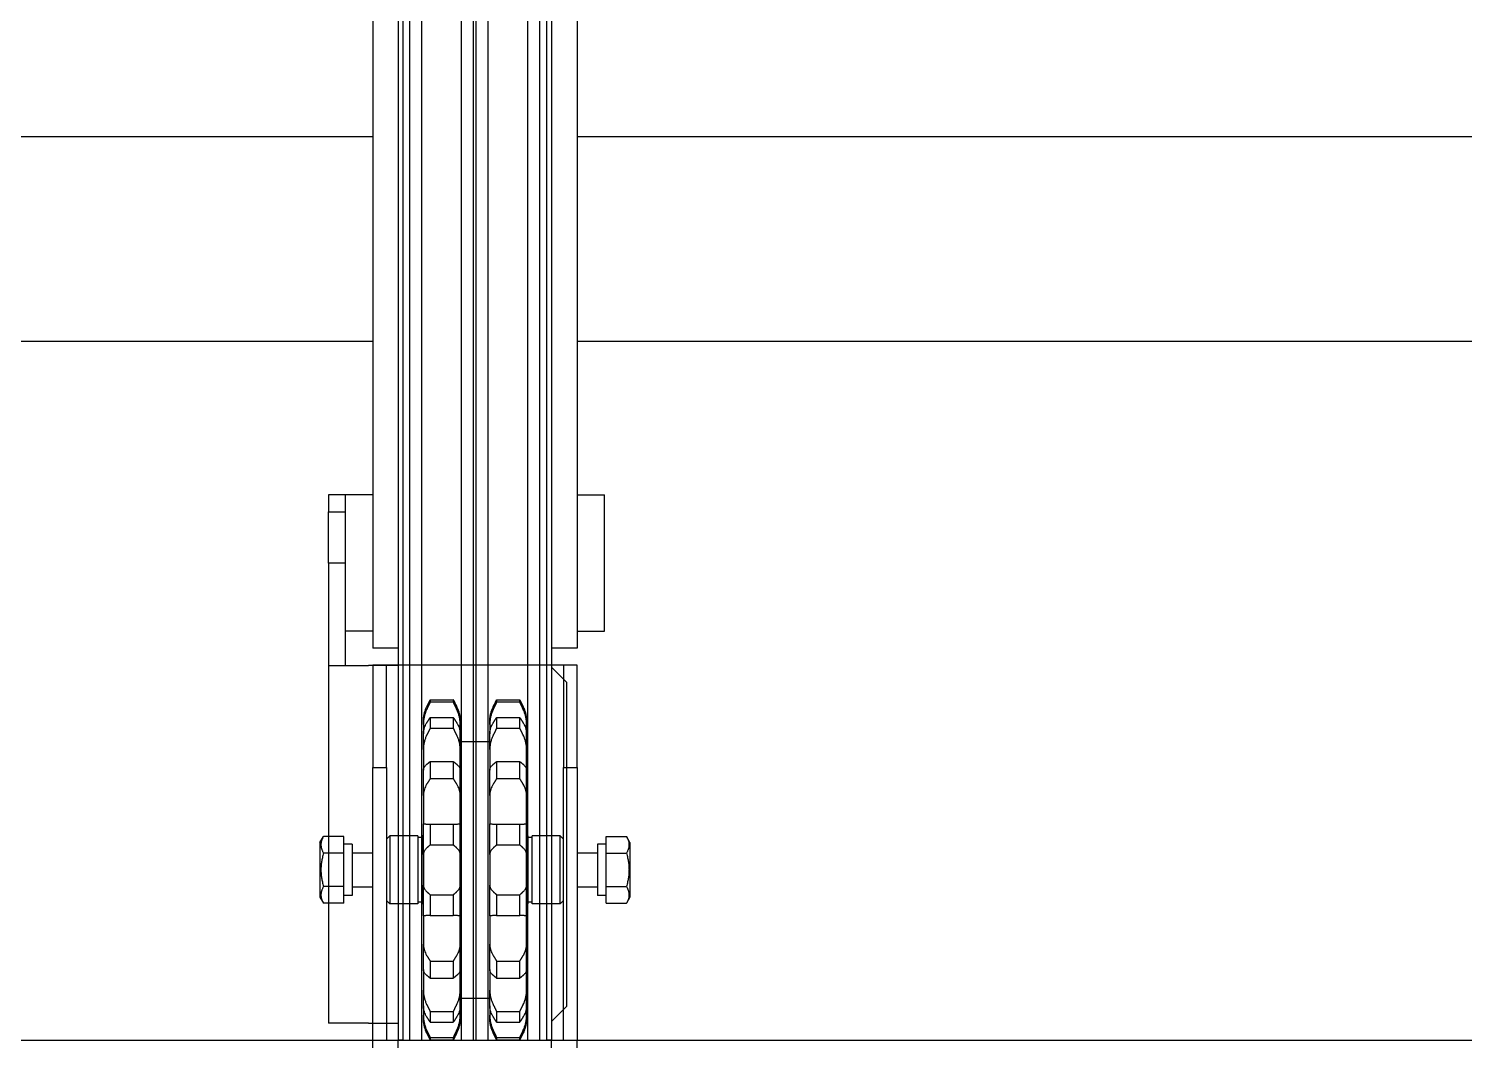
# Model space of a CAD drawing. Header units: millimetres. Extents: x -383313 to -161684, y -117025 to 99224.
# Drawn here: x -348220.1 to -347798.7, y -5928.5 to -5631.7 of the extents above; entities that cross this region are included whole.
import ezdxf

# ---------------------------------------------------------------- set-up
doc = ezdxf.new("R2010")
doc.units = ezdxf.units.MM
doc.header["$MEASUREMENT"] = 0
doc.layers.add('PV-3401', color=7, linetype='Continuous')
doc.layers.add('PV-F89', color=7, linetype='Continuous')

# ---------------------------------------------------------------- blocks, each defined once
blk = doc.blocks.new('*U149')
at = {"layer": 'PV-F89'}
for p, q in [((3037.85, 1938.87), (3037.85, 1473.87)), ((3079.85, 1489.37), (3078.03, 1488.32)), ((3078.03, 1482.37), (3078.03, 1488.32)), ((3095.85, 1489.37), (3079.85, 1489.37)), ((3082.94, 1482.37), (3082.94, 1488.32)), ((3092.76, 1482.37), (3092.76, 1488.32)), ((3095.85, 1489.37), (3097.66, 1488.32)), ((3097.66, 1482.37), (3097.66, 1488.32)), ((3078.03, 1482.37), (3082.94, 1482.37)), ((3080.35, 1479.87), (3080.35, 1482.37)), ((3095.35, 1479.87), (3080.35, 1479.87)), ((3082.85, 1479.87), (3082.85, 1473.87)), ((3082.94, 1482.37), (3092.76, 1482.37)), ((3092.76, 1482.37), (3097.66, 1482.37)), ((3092.85, 1479.87), (3092.85, 1473.87)), ((3095.35, 1479.87), (3095.35, 1482.37)), ((1757.85, 1473.87), (3037.85, 1473.87)), ((3037.85, 1473.87), (3037.85, 1466.37)), ((3037.85, 1473.87), (3117.85, 1473.87)), ((3117.85, 1473.87), (3117.85, 1469.87)), ((3147.85, 1473.87), (3117.85, 1473.87)), ((3147.85, 1469.87), (3147.85, 1473.87)), ((3117.85, 1469.87), (3037.85, 1469.87)), ((3078.85, 1469.87), (3077.85, 1468.87)), ((3097.85, 1468.87), (3077.85, 1468.87)), ((3077.85, 1460.67), (3077.85, 1468.87)), ((3096.85, 1469.87), (3097.85, 1468.87)), ((3097.85, 1460.67), (3097.85, 1468.87)), ((3117.85, 1469.87), (3147.85, 1469.87)), ((3147.85, 1465.87), (3147.85, 1469.87)), ((1757.85, 1466.37), (3037.85, 1466.37)), ((3037.85, 1464.92), (3037.85, 1466.37)), ((3147.85, 1421.87), (3147.85, 1465.87)), ((3044.23, 1459.02), (3045.2, 1459.02)), ((3047.12, 1459.02), (3045.2, 1459.02)), ((3047.99, 1459.02), (3047.12, 1459.02)), ((3047.99, 1459.02), (3052.59, 1459.02)), ((3054.44, 1459.02), (3052.59, 1459.02)), ((3058.64, 1459.02), (3054.44, 1459.02)), ((3058.64, 1459.02), (3066.07, 1459.02)), ((3067.54, 1459.02), (3066.07, 1459.02)), ((3074.3, 1459.02), (3067.54, 1459.02)), ((3074.34, 1459.02), (3074.3, 1459.02)), ((3074.34, 1459.02), (3083.33, 1459.02)), ((3097.85, 1460.67), (3077.85, 1460.67)), ((3077.85, 1459.37), (3097.85, 1459.37)), ((3077.85, 1459.02), (3077.85, 1459.37)), ((3078.35, 1459.37), (3078.35, 1460.67)), ((3084.15, 1459.02), (3083.33, 1459.02)), ((3091.55, 1459.02), (3084.15, 1459.02)), ((3092.37, 1459.02), (3091.55, 1459.02)), ((3092.37, 1459.02), (3101.36, 1459.02)), ((3097.35, 1459.37), (3097.35, 1460.67)), ((3097.85, 1459.02), (3097.85, 1459.37)), ((3101.4, 1459.02), (3101.36, 1459.02)), ((3108.16, 1459.02), (3101.4, 1459.02)), ((3109.62, 1459.02), (3108.16, 1459.02)), ((3109.62, 1459.02), (3117.06, 1459.02)), ((3121.26, 1459.02), (3117.06, 1459.02)), ((3123.11, 1459.02), (3121.26, 1459.02)), ((3123.11, 1459.02), (3127.71, 1459.02)), ((3128.58, 1459.02), (3127.71, 1459.02)), ((3130.5, 1459.02), (3128.58, 1459.02)), ((3130.5, 1459.02), (3131.46, 1459.02)), ((3037.99, 1457.02), (3037.99, 1450.22)), ((3038.64, 1457.02), (3038.64, 1450.22)), ((3043.16, 1457.02), (3043.16, 1450.22)), ((3046.27, 1457.02), (3046.27, 1450.22)), ((3056.06, 1457.02), (3056.06, 1450.22)), ((3061.09, 1457.02), (3061.09, 1450.22)), ((3074.45, 1457.02), (3074.45, 1450.22)), ((3080.54, 1457.02), (3080.54, 1450.22)), ((3095.16, 1457.02), (3095.16, 1450.22)), ((3101.25, 1457.02), (3101.25, 1450.22)), ((3114.61, 1457.02), (3114.61, 1450.22)), ((3119.64, 1457.02), (3119.64, 1450.22)), ((3129.42, 1457.02), (3129.42, 1450.22)), ((3132.54, 1457.02), (3132.54, 1450.22)), ((3137.05, 1450.22), (3137.05, 1457.02)), ((3137.7, 1457.02), (3137.7, 1450.22)), ((3044.23, 1448.22), (3045.2, 1448.22)), ((3045.2, 1448.22), (3047.12, 1448.22)), ((3047.12, 1448.22), (3047.99, 1448.22)), ((3047.99, 1448.22), (3052.59, 1448.22)), ((3050.2, 1448.22), (3050.2, 1439.52)), ((3052.59, 1448.22), (3054.44, 1448.22)), ((3054.44, 1448.22), (3058.64, 1448.22)), ((3058.64, 1448.22), (3066.07, 1448.22)), ((3066.07, 1448.22), (3067.54, 1448.22)), ((3067.54, 1448.22), (3074.3, 1448.22)), ((3074.3, 1448.22), (3074.34, 1448.22)), ((3074.34, 1448.22), (3083.33, 1448.22)), ((3083.33, 1448.22), (3084.15, 1448.22)), ((3084.15, 1448.22), (3091.55, 1448.22)), ((3091.55, 1448.22), (3092.37, 1448.22)), ((3092.37, 1448.22), (3101.36, 1448.22)), ((3101.36, 1448.22), (3101.4, 1448.22)), ((3101.4, 1448.22), (3108.16, 1448.22)), ((3108.16, 1448.22), (3109.62, 1448.22)), ((3109.62, 1448.22), (3117.06, 1448.22)), ((3117.06, 1448.22), (3121.26, 1448.22)), ((3121.26, 1448.22), (3123.11, 1448.22)), ((3123.11, 1448.22), (3127.71, 1448.22)), ((3125.49, 1448.22), (3125.49, 1439.52)), ((3127.71, 1448.22), (3128.58, 1448.22)), ((3128.58, 1448.22), (3130.5, 1448.22)), ((3130.5, 1448.22), (3131.46, 1448.22)), ((3037.99, 1437.52), (3037.99, 1430.72)), ((3038.64, 1437.52), (3038.64, 1430.72)), ((3043.16, 1437.52), (3043.16, 1430.72)), ((3044.23, 1439.52), (3045.2, 1439.52)), ((3047.12, 1439.52), (3045.2, 1439.52)), ((3046.27, 1437.52), (3046.27, 1430.72)), ((3047.99, 1439.52), (3047.12, 1439.52)), ((3047.99, 1439.52), (3052.59, 1439.52)), ((3054.44, 1439.52), (3052.59, 1439.52)), ((3058.64, 1439.52), (3054.44, 1439.52)), ((3056.06, 1437.52), (3056.06, 1430.72)), ((3058.64, 1439.52), (3066.07, 1439.52)), ((3061.09, 1437.52), (3061.09, 1430.72)), ((3067.54, 1439.52), (3066.07, 1439.52)), ((3074.3, 1439.52), (3067.54, 1439.52)), ((3074.34, 1439.52), (3074.3, 1439.52)), ((3074.34, 1439.52), (3083.33, 1439.52)), ((3074.45, 1437.52), (3074.45, 1430.72)), ((3080.54, 1437.52), (3080.54, 1430.72)), ((3084.15, 1439.52), (3083.33, 1439.52)), ((3091.55, 1439.52), (3084.15, 1439.52)), ((3092.37, 1439.52), (3091.55, 1439.52)), ((3092.37, 1439.52), (3101.36, 1439.52)), ((3095.16, 1437.52), (3095.16, 1430.72)), ((3101.25, 1437.52), (3101.25, 1430.72)), ((3101.4, 1439.52), (3101.36, 1439.52)), ((3108.16, 1439.52), (3101.4, 1439.52)), ((3109.62, 1439.52), (3108.16, 1439.52)), ((3109.62, 1439.52), (3117.06, 1439.52)), ((3114.61, 1437.52), (3114.61, 1430.72)), ((3121.26, 1439.52), (3117.06, 1439.52)), ((3119.64, 1437.52), (3119.64, 1430.72)), ((3123.11, 1439.52), (3121.26, 1439.52)), ((3123.11, 1439.52), (3127.71, 1439.52)), ((3128.58, 1439.52), (3127.71, 1439.52)), ((3130.5, 1439.52), (3128.58, 1439.52)), ((3129.42, 1437.52), (3129.42, 1430.72)), ((3130.5, 1439.52), (3131.46, 1439.52)), ((3132.54, 1437.52), (3132.54, 1430.72)), ((3137.05, 1430.72), (3137.05, 1437.52)), ((3137.7, 1437.52), (3137.7, 1430.72)), ((3044.23, 1428.72), (3045.2, 1428.72)), ((3045.2, 1428.72), (3047.12, 1428.72)), ((3047.12, 1428.72), (3047.99, 1428.72)), ((3047.99, 1428.72), (3052.59, 1428.72)), ((3052.59, 1428.72), (3054.44, 1428.72)), ((3054.44, 1428.72), (3058.64, 1428.72)), ((3058.64, 1428.72), (3066.07, 1428.72)), ((3066.07, 1428.72), (3067.54, 1428.72)), ((3067.54, 1428.72), (3074.3, 1428.72)), ((3074.3, 1428.72), (3074.34, 1428.72)), ((3074.34, 1428.72), (3083.33, 1428.72)), ((3077.85, 1428.37), (3077.85, 1428.72)), ((3083.33, 1428.72), (3084.15, 1428.72)), ((3084.15, 1428.72), (3091.55, 1428.72)), ((3091.55, 1428.72), (3092.37, 1428.72)), ((3092.37, 1428.72), (3101.36, 1428.72)), ((3097.85, 1428.37), (3097.85, 1428.72)), ((3101.36, 1428.72), (3101.4, 1428.72)), ((3101.4, 1428.72), (3108.16, 1428.72)), ((3108.16, 1428.72), (3109.62, 1428.72)), ((3109.62, 1428.72), (3117.06, 1428.72)), ((3117.06, 1428.72), (3121.26, 1428.72)), ((3121.26, 1428.72), (3123.11, 1428.72)), ((3123.11, 1428.72), (3127.71, 1428.72)), ((3127.71, 1428.72), (3128.58, 1428.72)), ((3128.58, 1428.72), (3130.5, 1428.72)), ((3130.5, 1428.72), (3131.46, 1428.72)), ((3097.85, 1428.37), (3077.85, 1428.37)), ((3077.85, 1427.07), (3097.85, 1427.07)), ((3077.85, 1418.87), (3077.85, 1427.07)), ((3078.35, 1427.07), (3078.35, 1428.37)), ((3097.35, 1427.07), (3097.35, 1428.37)), ((3097.85, 1418.87), (3097.85, 1427.07)), ((1757.85, 1421.37), (3037.85, 1421.37)), ((3037.85, 1421.37), (3037.85, 1422.76)), ((3037.85, 1421.37), (3037.85, 1413.87)), ((3147.85, 1417.87), (3147.85, 1421.87)), ((3037.85, 1417.87), (3117.85, 1417.87)), ((3077.85, 1418.87), (3097.85, 1418.87)), ((3078.85, 1417.87), (3077.85, 1418.87)), ((3096.85, 1417.87), (3097.85, 1418.87)), ((3117.85, 1417.87), (3117.85, 1413.87)), ((3147.85, 1417.87), (3117.85, 1417.87)), ((3147.85, 1413.87), (3147.85, 1417.87)), ((1757.85, 1413.87), (3037.85, 1413.87)), ((3117.85, 1413.87), (3037.85, 1413.87)), ((3037.85, 1413.87), (3037.85, 948.87)), ((3082.85, 1413.87), (3082.85, 1407.87)), ((3092.85, 1413.87), (3092.85, 1407.87)), ((3117.85, 1413.87), (3147.85, 1413.87)), ((3095.35, 1407.87), (3080.35, 1407.87)), ((3080.35, 1405.37), (3080.35, 1407.87)), ((3095.35, 1405.37), (3095.35, 1407.87)), ((3078.03, 1405.37), (3082.94, 1405.37)), ((3078.03, 1405.37), (3078.03, 1399.41)), ((3082.94, 1405.37), (3092.76, 1405.37)), ((3082.94, 1405.37), (3082.94, 1399.41)), ((3092.76, 1405.37), (3097.66, 1405.37)), ((3092.76, 1405.37), (3092.76, 1399.41)), ((3097.66, 1405.37), (3097.66, 1399.41)), ((3079.85, 1398.37), (3078.03, 1399.41)), ((3095.85, 1398.37), (3097.66, 1399.41)), ((3095.85, 1398.37), (3079.85, 1398.37))]:
    blk.add_line(p, q, dxfattribs=at)
for centre, start, end in [((3044.23, 1449.52), 90, 90.6401), ((3131.46, 1449.52), 89.3599, 90), ((3044.23, 1457.72), 269.3599, 270), ((3131.46, 1457.72), 270, 270.6401), ((3044.23, 1430.02), 90, 90.6401), ((3131.46, 1430.02), 89.3599, 90), ((3044.23, 1438.22), 269.3599, 270), ((3131.46, 1438.22), 270, 270.6401)]:
    blk.add_arc(centre, 9.5, start, end, dxfattribs=at)
for points, weights in [([(3082.94, 1488.32), (3080.49, 1489.74), (3078.03, 1488.32)], [1.22364575665, 1.41294441399, 1.22364575665]), ([(3092.76, 1488.32), (3087.85, 1489.74), (3082.94, 1488.32)], [1.22364575665, 1.41294441399, 1.22364575665]), ([(3097.66, 1488.32), (3095.21, 1489.74), (3092.76, 1488.32)], [1.22364575665, 1.41294441399, 1.22364575665]), ([(3037.99, 1457.02), (3039.06, 1457.55), (3040.08, 1458.05)], [1, 1.00025461957, 1]), ([(3040.83, 1458.05), (3039.76, 1457.55), (3038.64, 1457.02)], [1, 1.00025461958, 1]), ([(3043.16, 1457.02), (3043.99, 1457.55), (3044.78, 1458.05)], [1, 1.00025461955, 1]), ([(3048.38, 1458.05), (3047.35, 1457.55), (3046.27, 1457.02)], [1, 1.00025461956, 1]), ([(3056.06, 1457.02), (3056.5, 1457.55), (3056.92, 1458.05)], [1, 1.00025461955, 1]), ([(3062.76, 1458.05), (3061.94, 1457.55), (3061.09, 1457.02)], [1, 1.00025461956, 1]), ([(3074.45, 1457.02), (3074.43, 1457.55), (3074.41, 1458.05)], [1, 1.00025461957, 1]), ([(3081.47, 1458.05), (3081.01, 1457.55), (3080.54, 1457.02)], [1, 1.00025461957, 1]), ([(3095.16, 1457.02), (3094.69, 1457.55), (3094.23, 1458.05)], [1, 1.00025461955, 1]), ([(3101.28, 1458.05), (3101.27, 1457.55), (3101.25, 1457.02)], [1, 1.00025461956, 1]), ([(3114.61, 1457.02), (3113.76, 1457.55), (3112.94, 1458.05)], [1, 1.00025461956, 1]), ([(3118.78, 1458.05), (3119.2, 1457.55), (3119.64, 1457.02)], [1, 1.00025461955, 1]), ([(3129.42, 1457.02), (3128.35, 1457.55), (3127.32, 1458.05)], [1, 1.00025461954, 1]), ([(3130.92, 1458.05), (3131.71, 1457.55), (3132.54, 1457.02)], [1, 1.00025461956, 1]), ([(3137.05, 1457.02), (3135.94, 1457.55), (3134.87, 1458.05)], [1, 1.00025461956, 1]), ([(3135.62, 1458.05), (3136.64, 1457.55), (3137.7, 1457.02)], [1, 1.00025461954, 1]), ([(3038.64, 1457.02), (3038.32, 1457.11), (3037.99, 1457.02)], [1, 1.00194841845, 1]), ([(3046.27, 1457.02), (3044.72, 1457.11), (3043.16, 1457.02)], [1, 1.00194841845, 1]), ([(3061.09, 1457.02), (3058.58, 1457.11), (3056.06, 1457.02)], [1, 1.00194841845, 1]), ([(3080.54, 1457.02), (3077.49, 1457.11), (3074.45, 1457.02)], [1, 1.00194841845, 1]), ([(3101.25, 1457.02), (3098.2, 1457.11), (3095.16, 1457.02)], [1, 1.00194841845, 1]), ([(3119.64, 1457.02), (3117.12, 1457.11), (3114.61, 1457.02)], [1, 1.00194841845, 1]), ([(3132.54, 1457.02), (3130.98, 1457.11), (3129.42, 1457.02)], [1, 1.00194841845, 1]), ([(3137.7, 1457.02), (3137.38, 1457.11), (3137.05, 1457.02)], [1, 1.00194841845, 1]), ([(3037.99, 1450.22), (3038.32, 1450.12), (3038.64, 1450.22)], [1, 1.00194841845, 1]), ([(3040.08, 1449.18), (3039.06, 1449.69), (3037.99, 1450.22)], [1, 1.00025461955, 1]), ([(3038.64, 1450.22), (3039.76, 1449.69), (3040.83, 1449.18)], [1, 1.00025461953, 1]), ([(3044.78, 1449.18), (3043.99, 1449.69), (3043.16, 1450.22)], [1, 1.00025461957, 1]), ([(3043.16, 1450.22), (3044.72, 1450.12), (3046.27, 1450.22)], [1, 1.00194841845, 1]), ([(3046.27, 1450.22), (3047.35, 1449.69), (3048.38, 1449.18)], [1, 1.00025461954, 1]), ([(3056.92, 1449.18), (3056.5, 1449.69), (3056.06, 1450.22)], [1, 1.00025461956, 1]), ([(3056.06, 1450.22), (3058.58, 1450.12), (3061.09, 1450.22)], [1, 1.00194841845, 1]), ([(3061.09, 1450.22), (3061.94, 1449.69), (3062.76, 1449.18)], [1, 1.00025461956, 1]), ([(3074.41, 1449.18), (3074.43, 1449.69), (3074.45, 1450.22)], [1, 1.00025461956, 1]), ([(3074.45, 1450.22), (3077.49, 1450.12), (3080.54, 1450.22)], [1, 1.00194841845, 1]), ([(3080.54, 1450.22), (3081.01, 1449.69), (3081.47, 1449.18)], [1, 1.00025461958, 1]), ([(3094.23, 1449.18), (3094.69, 1449.69), (3095.16, 1450.22)], [1, 1.00025461956, 1]), ([(3095.16, 1450.22), (3098.2, 1450.12), (3101.25, 1450.22)], [1, 1.00194841845, 1]), ([(3101.25, 1450.22), (3101.27, 1449.69), (3101.28, 1449.18)], [1, 1.00025461955, 1]), ([(3112.94, 1449.18), (3113.76, 1449.69), (3114.61, 1450.22)], [1, 1.00025461957, 1]), ([(3114.61, 1450.22), (3117.12, 1450.12), (3119.64, 1450.22)], [1, 1.00194841845, 1]), ([(3119.64, 1450.22), (3119.2, 1449.69), (3118.78, 1449.18)], [1, 1.00025461956, 1]), ([(3127.32, 1449.18), (3128.35, 1449.69), (3129.42, 1450.22)], [1, 1.00025461956, 1]), ([(3129.42, 1450.22), (3130.98, 1450.12), (3132.54, 1450.22)], [1, 1.00194841845, 1]), ([(3132.54, 1450.22), (3131.71, 1449.69), (3130.92, 1449.18)], [1, 1.00025461955, 1]), ([(3134.87, 1449.18), (3135.94, 1449.69), (3137.05, 1450.22)], [1, 1.00025461957, 1]), ([(3137.7, 1450.22), (3136.64, 1449.69), (3135.62, 1449.18)], [1, 1.00025461957, 1]), ([(3137.05, 1450.22), (3137.38, 1450.12), (3137.7, 1450.22)], [1, 1.00194841845, 1]), ([(3037.99, 1437.52), (3039.06, 1438.05), (3040.08, 1438.55)], [1, 1.00025461957, 1]), ([(3038.64, 1437.52), (3038.32, 1437.61), (3037.99, 1437.52)], [1, 1.00194841845, 1]), ([(3040.83, 1438.55), (3039.76, 1438.05), (3038.64, 1437.52)], [1, 1.00025461957, 1]), ([(3043.16, 1437.52), (3043.99, 1438.05), (3044.78, 1438.55)], [1, 1.00025461956, 1]), ([(3046.27, 1437.52), (3044.72, 1437.61), (3043.16, 1437.52)], [1, 1.00194841845, 1]), ([(3048.38, 1438.55), (3047.35, 1438.05), (3046.27, 1437.52)], [1, 1.00025461957, 1]), ([(3056.06, 1437.52), (3056.5, 1438.05), (3056.92, 1438.55)], [1, 1.00025461955, 1]), ([(3061.09, 1437.52), (3058.58, 1437.61), (3056.06, 1437.52)], [1, 1.00194841845, 1]), ([(3062.76, 1438.55), (3061.94, 1438.05), (3061.09, 1437.52)], [1, 1.00025461957, 1]), ([(3074.45, 1437.52), (3074.43, 1438.05), (3074.41, 1438.55)], [1, 1.00025461957, 1]), ([(3080.54, 1437.52), (3077.49, 1437.61), (3074.45, 1437.52)], [1, 1.00194841845, 1]), ([(3081.47, 1438.55), (3081.01, 1438.05), (3080.54, 1437.52)], [1, 1.00025461957, 1]), ([(3095.16, 1437.52), (3094.69, 1438.05), (3094.23, 1438.55)], [1, 1.00025461958, 1]), ([(3101.25, 1437.52), (3098.2, 1437.61), (3095.16, 1437.52)], [1, 1.00194841845, 1]), ([(3101.28, 1438.55), (3101.27, 1438.05), (3101.25, 1437.52)], [1, 1.00025461954, 1]), ([(3114.61, 1437.52), (3113.76, 1438.05), (3112.94, 1438.55)], [1, 1.00025461956, 1]), ([(3119.64, 1437.52), (3117.12, 1437.61), (3114.61, 1437.52)], [1, 1.00194841845, 1]), ([(3118.78, 1438.55), (3119.2, 1438.05), (3119.64, 1437.52)], [1, 1.00025461956, 1]), ([(3129.42, 1437.52), (3128.35, 1438.05), (3127.32, 1438.55)], [1, 1.00025461954, 1]), ([(3132.54, 1437.52), (3130.98, 1437.61), (3129.42, 1437.52)], [1, 1.00194841845, 1]), ([(3130.92, 1438.55), (3131.71, 1438.05), (3132.54, 1437.52)], [1, 1.00025461957, 1]), ([(3137.05, 1437.52), (3135.94, 1438.05), (3134.87, 1438.55)], [1, 1.00025461955, 1]), ([(3135.62, 1438.55), (3136.64, 1438.05), (3137.7, 1437.52)], [1, 1.00025461956, 1]), ([(3137.7, 1437.52), (3137.38, 1437.61), (3137.05, 1437.52)], [1, 1.00194841845, 1]), ([(3037.99, 1430.72), (3038.32, 1430.62), (3038.64, 1430.72)], [1, 1.00194841845, 1]), ([(3040.08, 1429.68), (3039.06, 1430.19), (3037.99, 1430.72)], [1, 1.00025461957, 1]), ([(3038.64, 1430.72), (3039.76, 1430.19), (3040.83, 1429.68)], [1, 1.00025461957, 1]), ([(3043.16, 1430.72), (3044.72, 1430.62), (3046.27, 1430.72)], [1, 1.00194841845, 1]), ([(3044.78, 1429.68), (3043.99, 1430.19), (3043.16, 1430.72)], [1, 1.00025461954, 1]), ([(3046.27, 1430.72), (3047.35, 1430.19), (3048.38, 1429.68)], [1, 1.00025461957, 1]), ([(3056.06, 1430.72), (3058.58, 1430.62), (3061.09, 1430.72)], [1, 1.00194841845, 1]), ([(3056.92, 1429.68), (3056.5, 1430.19), (3056.06, 1430.72)], [1, 1.00025461956, 1]), ([(3061.09, 1430.72), (3061.94, 1430.19), (3062.76, 1429.68)], [1, 1.00025461958, 1]), ([(3074.41, 1429.68), (3074.43, 1430.19), (3074.45, 1430.72)], [1, 1.00025461956, 1]), ([(3074.45, 1430.72), (3077.49, 1430.62), (3080.54, 1430.72)], [1, 1.00194841845, 1]), ([(3080.54, 1430.72), (3081.01, 1430.19), (3081.47, 1429.68)], [1, 1.00025461956, 1]), ([(3094.23, 1429.68), (3094.69, 1430.19), (3095.16, 1430.72)], [1, 1.00025461957, 1]), ([(3095.16, 1430.72), (3098.2, 1430.62), (3101.25, 1430.72)], [1, 1.00194841845, 1]), ([(3101.25, 1430.72), (3101.27, 1430.19), (3101.28, 1429.68)], [1, 1.00025461953, 1]), ([(3112.94, 1429.68), (3113.76, 1430.19), (3114.61, 1430.72)], [1, 1.00025461956, 1]), ([(3114.61, 1430.72), (3117.12, 1430.62), (3119.64, 1430.72)], [1, 1.00194841845, 1]), ([(3119.64, 1430.72), (3119.2, 1430.19), (3118.78, 1429.68)], [1, 1.00025461955, 1]), ([(3127.32, 1429.68), (3128.35, 1430.19), (3129.42, 1430.72)], [1, 1.00025461957, 1]), ([(3129.42, 1430.72), (3130.98, 1430.62), (3132.54, 1430.72)], [1, 1.00194841845, 1]), ([(3132.54, 1430.72), (3131.71, 1430.19), (3130.92, 1429.68)], [1, 1.00025461955, 1]), ([(3134.87, 1429.68), (3135.94, 1430.19), (3137.05, 1430.72)], [1, 1.00025461956, 1]), ([(3137.7, 1430.72), (3136.64, 1430.19), (3135.62, 1429.68)], [1, 1.00025461955, 1]), ([(3137.05, 1430.72), (3137.38, 1430.62), (3137.7, 1430.72)], [1, 1.00194841845, 1]), ([(3082.94, 1399.41), (3080.49, 1398), (3078.03, 1399.41)], [1.22364575665, 1.41294441399, 1.22364575665]), ([(3092.76, 1399.41), (3087.85, 1398), (3082.94, 1399.41)], [1.22364575665, 1.41294441399, 1.22364575665]), ([(3097.66, 1399.41), (3095.21, 1398), (3092.76, 1399.41)], [1.22364575665, 1.41294441399, 1.22364575665])]:
    blk.add_rational_spline(points, weights, degree=2, dxfattribs=at)
for points, knots in [([(3040.08, 1458.05), (3040.24, 1458.13), (3040.39, 1458.2), (3040.82, 1458.38), (3041.12, 1458.49), (3041.72, 1458.68), (3042.04, 1458.76), (3042.68, 1458.89), (3043, 1458.94), (3043.59, 1459), (3043.86, 1459.01), (3044.13, 1459.02)], [10.115097, 10.115097, 10.115097, 10.115097, 10.644502, 10.644502, 11.586026, 11.586026, 12.527551, 12.527551, 13.469075, 13.469075, 14.298941, 14.298941, 14.298941, 14.298941]), ([(3045.2, 1459.02), (3044.88, 1459.02), (3044.56, 1459), (3043.9, 1458.94), (3043.56, 1458.89), (3042.89, 1458.76), (3042.56, 1458.68), (3041.92, 1458.49), (3041.61, 1458.38), (3041.16, 1458.2), (3041, 1458.13), (3040.83, 1458.05)], [43.585605, 43.585605, 43.585605, 43.585605, 44.52713, 44.52713, 45.468654, 45.468654, 46.410179, 46.410179, 47.351703, 47.351703, 47.881108, 47.881108, 47.881108, 47.881108]), ([(3044.78, 1458.05), (3044.9, 1458.13), (3045.02, 1458.2), (3045.35, 1458.38), (3045.58, 1458.49), (3046.05, 1458.68), (3046.29, 1458.76), (3046.78, 1458.89), (3047.03, 1458.94), (3047.52, 1459), (3047.76, 1459.02), (3047.99, 1459.02)], [10.115097, 10.115097, 10.115097, 10.115097, 10.644502, 10.644502, 11.586026, 11.586026, 12.527551, 12.527551, 13.469075, 13.469075, 14.4106, 14.4106, 14.4106, 14.4106]), ([(3052.59, 1459.02), (3052.29, 1459.02), (3051.97, 1459), (3051.33, 1458.94), (3051.01, 1458.89), (3050.37, 1458.76), (3050.05, 1458.68), (3049.43, 1458.49), (3049.14, 1458.38), (3048.7, 1458.2), (3048.54, 1458.13), (3048.38, 1458.05)], [43.585605, 43.585605, 43.585605, 43.585605, 44.52713, 44.52713, 45.468654, 45.468654, 46.410179, 46.410179, 47.351703, 47.351703, 47.881108, 47.881108, 47.881108, 47.881108]), ([(3056.92, 1458.05), (3056.99, 1458.13), (3057.05, 1458.2), (3057.23, 1458.38), (3057.35, 1458.49), (3057.6, 1458.68), (3057.73, 1458.76), (3057.99, 1458.89), (3058.13, 1458.94), (3058.39, 1459), (3058.52, 1459.02), (3058.64, 1459.02)], [10.115097, 10.115097, 10.115097, 10.115097, 10.644502, 10.644502, 11.586026, 11.586026, 12.527551, 12.527551, 13.469075, 13.469075, 14.4106, 14.4106, 14.4106, 14.4106]), ([(3066.07, 1459.02), (3065.84, 1459.02), (3065.59, 1459), (3065.08, 1458.94), (3064.83, 1458.89), (3064.32, 1458.76), (3064.07, 1458.68), (3063.58, 1458.49), (3063.35, 1458.38), (3063.01, 1458.2), (3062.88, 1458.13), (3062.76, 1458.05)], [43.585605, 43.585605, 43.585605, 43.585605, 44.52713, 44.52713, 45.468654, 45.468654, 46.410179, 46.410179, 47.351703, 47.351703, 47.881108, 47.881108, 47.881108, 47.881108]), ([(3074.41, 1458.05), (3074.41, 1458.13), (3074.41, 1458.2), (3074.4, 1458.38), (3074.39, 1458.49), (3074.38, 1458.68), (3074.38, 1458.76), (3074.37, 1458.89), (3074.36, 1458.94), (3074.35, 1459), (3074.34, 1459.02), (3074.34, 1459.02)], [10.115097, 10.115097, 10.115097, 10.115097, 10.644502, 10.644502, 11.586026, 11.586026, 12.527551, 12.527551, 13.469075, 13.469075, 14.4106, 14.4106, 14.4106, 14.4106]), ([(3083.33, 1459.02), (3083.19, 1459.02), (3083.06, 1459), (3082.77, 1458.94), (3082.63, 1458.89), (3082.35, 1458.76), (3082.2, 1458.68), (3081.93, 1458.49), (3081.8, 1458.38), (3081.61, 1458.2), (3081.54, 1458.13), (3081.47, 1458.05)], [43.585605, 43.585605, 43.585605, 43.585605, 44.52713, 44.52713, 45.468654, 45.468654, 46.410179, 46.410179, 47.351703, 47.351703, 47.881108, 47.881108, 47.881108, 47.881108]), ([(3094.23, 1458.05), (3094.16, 1458.13), (3094.09, 1458.2), (3093.9, 1458.38), (3093.77, 1458.49), (3093.49, 1458.68), (3093.35, 1458.76), (3093.07, 1458.89), (3092.93, 1458.94), (3092.64, 1459), (3092.5, 1459.02), (3092.37, 1459.02)], [10.115097, 10.115097, 10.115097, 10.115097, 10.644502, 10.644502, 11.586026, 11.586026, 12.527551, 12.527551, 13.469075, 13.469075, 14.4106, 14.4106, 14.4106, 14.4106]), ([(3101.36, 1459.02), (3101.36, 1459.02), (3101.35, 1459), (3101.34, 1458.94), (3101.33, 1458.89), (3101.32, 1458.76), (3101.32, 1458.68), (3101.3, 1458.49), (3101.3, 1458.38), (3101.29, 1458.2), (3101.29, 1458.13), (3101.28, 1458.05)], [43.585605, 43.585605, 43.585605, 43.585605, 44.52713, 44.52713, 45.468654, 45.468654, 46.410179, 46.410179, 47.351703, 47.351703, 47.881108, 47.881108, 47.881108, 47.881108]), ([(3112.94, 1458.05), (3112.82, 1458.13), (3112.69, 1458.2), (3112.35, 1458.38), (3112.11, 1458.49), (3111.63, 1458.68), (3111.38, 1458.76), (3110.87, 1458.89), (3110.61, 1458.94), (3110.11, 1459), (3109.86, 1459.02), (3109.62, 1459.02)], [10.115097, 10.115097, 10.115097, 10.115097, 10.644502, 10.644502, 11.586026, 11.586026, 12.527551, 12.527551, 13.469075, 13.469075, 14.4106, 14.4106, 14.4106, 14.4106]), ([(3117.06, 1459.02), (3117.18, 1459.02), (3117.31, 1459), (3117.57, 1458.94), (3117.7, 1458.89), (3117.97, 1458.76), (3118.1, 1458.68), (3118.35, 1458.49), (3118.47, 1458.38), (3118.65, 1458.2), (3118.71, 1458.13), (3118.78, 1458.05)], [43.585605, 43.585605, 43.585605, 43.585605, 44.52713, 44.52713, 45.468654, 45.468654, 46.410179, 46.410179, 47.351703, 47.351703, 47.881108, 47.881108, 47.881108, 47.881108]), ([(3127.32, 1458.05), (3127.16, 1458.13), (3127, 1458.2), (3126.56, 1458.38), (3126.27, 1458.49), (3125.65, 1458.68), (3125.33, 1458.76), (3124.69, 1458.89), (3124.37, 1458.94), (3123.73, 1459), (3123.41, 1459.02), (3123.11, 1459.02)], [10.115097, 10.115097, 10.115097, 10.115097, 10.644502, 10.644502, 11.586026, 11.586026, 12.527551, 12.527551, 13.469075, 13.469075, 14.4106, 14.4106, 14.4106, 14.4106]), ([(3127.71, 1459.02), (3127.94, 1459.02), (3128.18, 1459), (3128.67, 1458.94), (3128.91, 1458.89), (3129.41, 1458.76), (3129.65, 1458.68), (3130.12, 1458.49), (3130.35, 1458.38), (3130.68, 1458.2), (3130.8, 1458.13), (3130.92, 1458.05)], [43.585605, 43.585605, 43.585605, 43.585605, 44.52713, 44.52713, 45.468654, 45.468654, 46.410179, 46.410179, 47.351703, 47.351703, 47.881108, 47.881108, 47.881108, 47.881108]), ([(3134.87, 1458.05), (3134.7, 1458.13), (3134.54, 1458.2), (3134.08, 1458.38), (3133.78, 1458.49), (3133.14, 1458.68), (3132.81, 1458.76), (3132.14, 1458.89), (3131.8, 1458.94), (3131.14, 1459), (3130.81, 1459.02), (3130.5, 1459.02)], [10.115097, 10.115097, 10.115097, 10.115097, 10.644502, 10.644502, 11.586026, 11.586026, 12.527551, 12.527551, 13.469075, 13.469075, 14.4106, 14.4106, 14.4106, 14.4106]), ([(3131.57, 1459.02), (3131.83, 1459.01), (3132.11, 1459), (3132.7, 1458.94), (3133.02, 1458.89), (3133.66, 1458.76), (3133.97, 1458.68), (3134.58, 1458.49), (3134.88, 1458.38), (3135.31, 1458.2), (3135.46, 1458.13), (3135.62, 1458.05)], [43.697264, 43.697264, 43.697264, 43.697264, 44.52713, 44.52713, 45.468654, 45.468654, 46.410179, 46.410179, 47.351703, 47.351703, 47.881108, 47.881108, 47.881108, 47.881108]), ([(3044.13, 1448.22), (3043.86, 1448.22), (3043.59, 1448.23), (3043, 1448.29), (3042.68, 1448.34), (3042.04, 1448.47), (3041.72, 1448.55), (3041.12, 1448.74), (3040.82, 1448.85), (3040.39, 1449.03), (3040.24, 1449.11), (3040.08, 1449.18)], [43.697229, 43.697229, 43.697229, 43.697229, 44.527095, 44.527095, 45.468619, 45.468619, 46.410144, 46.410144, 47.351668, 47.351668, 47.881074, 47.881074, 47.881074, 47.881074]), ([(3040.83, 1449.18), (3041, 1449.11), (3041.16, 1449.03), (3041.61, 1448.85), (3041.92, 1448.74), (3042.56, 1448.55), (3042.89, 1448.47), (3043.56, 1448.34), (3043.9, 1448.29), (3044.56, 1448.23), (3044.88, 1448.22), (3045.2, 1448.22)], [10.115097, 10.115097, 10.115097, 10.115097, 10.644502, 10.644502, 11.586026, 11.586026, 12.527551, 12.527551, 13.469075, 13.469075, 14.4106, 14.4106, 14.4106, 14.4106]), ([(3047.99, 1448.22), (3047.76, 1448.22), (3047.52, 1448.23), (3047.03, 1448.29), (3046.78, 1448.34), (3046.29, 1448.47), (3046.05, 1448.55), (3045.58, 1448.74), (3045.35, 1448.85), (3045.02, 1449.03), (3044.9, 1449.11), (3044.78, 1449.18)], [43.585571, 43.585571, 43.585571, 43.585571, 44.527095, 44.527095, 45.468619, 45.468619, 46.410144, 46.410144, 47.351668, 47.351668, 47.881074, 47.881074, 47.881074, 47.881074]), ([(3048.38, 1449.18), (3048.54, 1449.11), (3048.7, 1449.03), (3049.14, 1448.85), (3049.43, 1448.74), (3050.05, 1448.55), (3050.37, 1448.47), (3051.01, 1448.34), (3051.33, 1448.29), (3051.97, 1448.23), (3052.29, 1448.22), (3052.59, 1448.22)], [10.115097, 10.115097, 10.115097, 10.115097, 10.644502, 10.644502, 11.586026, 11.586026, 12.527551, 12.527551, 13.469075, 13.469075, 14.4106, 14.4106, 14.4106, 14.4106]), ([(3058.64, 1448.22), (3058.52, 1448.22), (3058.39, 1448.23), (3058.13, 1448.29), (3057.99, 1448.34), (3057.73, 1448.47), (3057.6, 1448.55), (3057.35, 1448.74), (3057.23, 1448.85), (3057.05, 1449.03), (3056.99, 1449.11), (3056.92, 1449.18)], [43.585571, 43.585571, 43.585571, 43.585571, 44.527095, 44.527095, 45.468619, 45.468619, 46.410144, 46.410144, 47.351668, 47.351668, 47.881074, 47.881074, 47.881074, 47.881074]), ([(3062.76, 1449.18), (3062.88, 1449.11), (3063.01, 1449.03), (3063.35, 1448.85), (3063.58, 1448.74), (3064.07, 1448.55), (3064.32, 1448.47), (3064.83, 1448.34), (3065.08, 1448.29), (3065.59, 1448.23), (3065.84, 1448.22), (3066.07, 1448.22)], [10.115097, 10.115097, 10.115097, 10.115097, 10.644502, 10.644502, 11.586026, 11.586026, 12.527551, 12.527551, 13.469075, 13.469075, 14.4106, 14.4106, 14.4106, 14.4106]), ([(3074.34, 1448.22), (3074.34, 1448.22), (3074.35, 1448.23), (3074.36, 1448.29), (3074.37, 1448.34), (3074.38, 1448.47), (3074.38, 1448.55), (3074.39, 1448.74), (3074.4, 1448.85), (3074.41, 1449.03), (3074.41, 1449.11), (3074.41, 1449.18)], [43.585571, 43.585571, 43.585571, 43.585571, 44.527095, 44.527095, 45.468619, 45.468619, 46.410144, 46.410144, 47.351668, 47.351668, 47.881074, 47.881074, 47.881074, 47.881074]), ([(3081.47, 1449.18), (3081.54, 1449.11), (3081.61, 1449.03), (3081.8, 1448.85), (3081.93, 1448.74), (3082.2, 1448.55), (3082.35, 1448.47), (3082.63, 1448.34), (3082.77, 1448.29), (3083.06, 1448.23), (3083.19, 1448.22), (3083.33, 1448.22)], [10.115097, 10.115097, 10.115097, 10.115097, 10.644502, 10.644502, 11.586026, 11.586026, 12.527551, 12.527551, 13.469075, 13.469075, 14.4106, 14.4106, 14.4106, 14.4106]), ([(3092.37, 1448.22), (3092.5, 1448.22), (3092.64, 1448.23), (3092.93, 1448.29), (3093.07, 1448.34), (3093.35, 1448.47), (3093.49, 1448.55), (3093.77, 1448.74), (3093.9, 1448.85), (3094.09, 1449.03), (3094.16, 1449.11), (3094.23, 1449.18)], [43.585571, 43.585571, 43.585571, 43.585571, 44.527095, 44.527095, 45.468619, 45.468619, 46.410144, 46.410144, 47.351668, 47.351668, 47.881074, 47.881074, 47.881074, 47.881074]), ([(3101.28, 1449.18), (3101.29, 1449.11), (3101.29, 1449.03), (3101.3, 1448.85), (3101.3, 1448.74), (3101.32, 1448.55), (3101.32, 1448.47), (3101.33, 1448.34), (3101.34, 1448.29), (3101.35, 1448.23), (3101.36, 1448.22), (3101.36, 1448.22)], [10.115097, 10.115097, 10.115097, 10.115097, 10.644502, 10.644502, 11.586026, 11.586026, 12.527551, 12.527551, 13.469075, 13.469075, 14.4106, 14.4106, 14.4106, 14.4106]), ([(3109.62, 1448.22), (3109.86, 1448.22), (3110.11, 1448.23), (3110.61, 1448.29), (3110.87, 1448.34), (3111.38, 1448.47), (3111.63, 1448.55), (3112.11, 1448.74), (3112.35, 1448.85), (3112.69, 1449.03), (3112.82, 1449.11), (3112.94, 1449.18)], [43.585571, 43.585571, 43.585571, 43.585571, 44.527095, 44.527095, 45.468619, 45.468619, 46.410144, 46.410144, 47.351668, 47.351668, 47.881074, 47.881074, 47.881074, 47.881074]), ([(3118.78, 1449.18), (3118.71, 1449.11), (3118.65, 1449.03), (3118.47, 1448.85), (3118.35, 1448.74), (3118.1, 1448.55), (3117.97, 1448.47), (3117.7, 1448.34), (3117.57, 1448.29), (3117.31, 1448.23), (3117.18, 1448.22), (3117.06, 1448.22)], [10.115097, 10.115097, 10.115097, 10.115097, 10.644502, 10.644502, 11.586026, 11.586026, 12.527551, 12.527551, 13.469075, 13.469075, 14.4106, 14.4106, 14.4106, 14.4106]), ([(3123.11, 1448.22), (3123.41, 1448.22), (3123.73, 1448.23), (3124.37, 1448.29), (3124.69, 1448.34), (3125.33, 1448.47), (3125.65, 1448.55), (3126.27, 1448.74), (3126.56, 1448.85), (3127, 1449.03), (3127.16, 1449.11), (3127.32, 1449.18)], [43.585571, 43.585571, 43.585571, 43.585571, 44.527095, 44.527095, 45.468619, 45.468619, 46.410144, 46.410144, 47.351668, 47.351668, 47.881074, 47.881074, 47.881074, 47.881074]), ([(3130.92, 1449.18), (3130.8, 1449.11), (3130.68, 1449.03), (3130.35, 1448.85), (3130.12, 1448.74), (3129.65, 1448.55), (3129.41, 1448.47), (3128.91, 1448.34), (3128.67, 1448.29), (3128.18, 1448.23), (3127.94, 1448.22), (3127.71, 1448.22)], [10.115097, 10.115097, 10.115097, 10.115097, 10.644502, 10.644502, 11.586026, 11.586026, 12.527551, 12.527551, 13.469075, 13.469075, 14.4106, 14.4106, 14.4106, 14.4106]), ([(3130.5, 1448.22), (3130.81, 1448.22), (3131.14, 1448.23), (3131.8, 1448.29), (3132.14, 1448.34), (3132.81, 1448.47), (3133.14, 1448.55), (3133.78, 1448.74), (3134.08, 1448.85), (3134.54, 1449.03), (3134.7, 1449.11), (3134.87, 1449.18)], [43.585571, 43.585571, 43.585571, 43.585571, 44.527095, 44.527095, 45.468619, 45.468619, 46.410144, 46.410144, 47.351668, 47.351668, 47.881074, 47.881074, 47.881074, 47.881074]), ([(3135.62, 1449.18), (3135.46, 1449.11), (3135.31, 1449.03), (3134.88, 1448.85), (3134.58, 1448.74), (3133.97, 1448.55), (3133.66, 1448.47), (3133.02, 1448.34), (3132.7, 1448.29), (3132.11, 1448.23), (3131.83, 1448.22), (3131.57, 1448.22)], [10.115097, 10.115097, 10.115097, 10.115097, 10.644502, 10.644502, 11.586026, 11.586026, 12.527551, 12.527551, 13.469075, 13.469075, 14.298941, 14.298941, 14.298941, 14.298941]), ([(3040.08, 1438.55), (3040.24, 1438.63), (3040.39, 1438.7), (3040.82, 1438.88), (3041.12, 1438.99), (3041.72, 1439.18), (3042.04, 1439.26), (3042.68, 1439.39), (3043, 1439.44), (3043.59, 1439.5), (3043.86, 1439.51), (3044.13, 1439.52)], [10.115097, 10.115097, 10.115097, 10.115097, 10.644502, 10.644502, 11.586026, 11.586026, 12.527551, 12.527551, 13.469075, 13.469075, 14.298941, 14.298941, 14.298941, 14.298941]), ([(3045.2, 1439.52), (3044.88, 1439.52), (3044.56, 1439.5), (3043.9, 1439.44), (3043.56, 1439.39), (3042.89, 1439.26), (3042.56, 1439.18), (3041.92, 1438.99), (3041.61, 1438.88), (3041.16, 1438.7), (3041, 1438.63), (3040.83, 1438.55)], [43.585571, 43.585571, 43.585571, 43.585571, 44.527095, 44.527095, 45.468619, 45.468619, 46.410144, 46.410144, 47.351668, 47.351668, 47.881074, 47.881074, 47.881074, 47.881074]), ([(3044.78, 1438.55), (3044.9, 1438.63), (3045.02, 1438.7), (3045.35, 1438.88), (3045.58, 1438.99), (3046.05, 1439.18), (3046.29, 1439.26), (3046.78, 1439.39), (3047.03, 1439.44), (3047.52, 1439.5), (3047.76, 1439.52), (3047.99, 1439.52)], [10.115097, 10.115097, 10.115097, 10.115097, 10.644502, 10.644502, 11.586026, 11.586026, 12.527551, 12.527551, 13.469075, 13.469075, 14.4106, 14.4106, 14.4106, 14.4106]), ([(3052.59, 1439.52), (3052.29, 1439.52), (3051.97, 1439.5), (3051.33, 1439.44), (3051.01, 1439.39), (3050.37, 1439.26), (3050.05, 1439.18), (3049.43, 1438.99), (3049.14, 1438.88), (3048.7, 1438.7), (3048.54, 1438.63), (3048.38, 1438.55)], [43.585571, 43.585571, 43.585571, 43.585571, 44.527095, 44.527095, 45.468619, 45.468619, 46.410144, 46.410144, 47.351668, 47.351668, 47.881074, 47.881074, 47.881074, 47.881074]), ([(3056.92, 1438.55), (3056.99, 1438.63), (3057.05, 1438.7), (3057.23, 1438.88), (3057.35, 1438.99), (3057.6, 1439.18), (3057.73, 1439.26), (3057.99, 1439.39), (3058.13, 1439.44), (3058.39, 1439.5), (3058.52, 1439.52), (3058.64, 1439.52)], [10.115097, 10.115097, 10.115097, 10.115097, 10.644502, 10.644502, 11.586026, 11.586026, 12.527551, 12.527551, 13.469075, 13.469075, 14.4106, 14.4106, 14.4106, 14.4106]), ([(3066.07, 1439.52), (3065.84, 1439.52), (3065.59, 1439.5), (3065.08, 1439.44), (3064.83, 1439.39), (3064.32, 1439.26), (3064.07, 1439.18), (3063.58, 1438.99), (3063.35, 1438.88), (3063.01, 1438.7), (3062.88, 1438.63), (3062.76, 1438.55)], [43.585571, 43.585571, 43.585571, 43.585571, 44.527095, 44.527095, 45.468619, 45.468619, 46.410144, 46.410144, 47.351668, 47.351668, 47.881074, 47.881074, 47.881074, 47.881074]), ([(3074.41, 1438.55), (3074.41, 1438.63), (3074.41, 1438.7), (3074.4, 1438.88), (3074.39, 1438.99), (3074.38, 1439.18), (3074.38, 1439.26), (3074.37, 1439.39), (3074.36, 1439.44), (3074.35, 1439.5), (3074.34, 1439.52), (3074.34, 1439.52)], [10.115097, 10.115097, 10.115097, 10.115097, 10.644502, 10.644502, 11.586026, 11.586026, 12.527551, 12.527551, 13.469075, 13.469075, 14.4106, 14.4106, 14.4106, 14.4106]), ([(3083.33, 1439.52), (3083.19, 1439.52), (3083.06, 1439.5), (3082.77, 1439.44), (3082.63, 1439.39), (3082.35, 1439.26), (3082.2, 1439.18), (3081.93, 1438.99), (3081.8, 1438.88), (3081.61, 1438.7), (3081.54, 1438.63), (3081.47, 1438.55)], [43.585571, 43.585571, 43.585571, 43.585571, 44.527095, 44.527095, 45.468619, 45.468619, 46.410144, 46.410144, 47.351668, 47.351668, 47.881074, 47.881074, 47.881074, 47.881074]), ([(3094.23, 1438.55), (3094.16, 1438.63), (3094.09, 1438.7), (3093.9, 1438.88), (3093.77, 1438.99), (3093.49, 1439.18), (3093.35, 1439.26), (3093.07, 1439.39), (3092.93, 1439.44), (3092.64, 1439.5), (3092.5, 1439.52), (3092.37, 1439.52)], [10.115097, 10.115097, 10.115097, 10.115097, 10.644502, 10.644502, 11.586026, 11.586026, 12.527551, 12.527551, 13.469075, 13.469075, 14.4106, 14.4106, 14.4106, 14.4106]), ([(3101.36, 1439.52), (3101.36, 1439.52), (3101.35, 1439.5), (3101.34, 1439.44), (3101.33, 1439.39), (3101.32, 1439.26), (3101.32, 1439.18), (3101.3, 1438.99), (3101.3, 1438.88), (3101.29, 1438.7), (3101.29, 1438.63), (3101.28, 1438.55)], [43.585571, 43.585571, 43.585571, 43.585571, 44.527095, 44.527095, 45.468619, 45.468619, 46.410144, 46.410144, 47.351668, 47.351668, 47.881074, 47.881074, 47.881074, 47.881074]), ([(3112.94, 1438.55), (3112.82, 1438.63), (3112.69, 1438.7), (3112.35, 1438.88), (3112.11, 1438.99), (3111.63, 1439.18), (3111.38, 1439.26), (3110.87, 1439.39), (3110.61, 1439.44), (3110.11, 1439.5), (3109.86, 1439.52), (3109.62, 1439.52)], [10.115097, 10.115097, 10.115097, 10.115097, 10.644502, 10.644502, 11.586026, 11.586026, 12.527551, 12.527551, 13.469075, 13.469075, 14.4106, 14.4106, 14.4106, 14.4106]), ([(3117.06, 1439.52), (3117.18, 1439.52), (3117.31, 1439.5), (3117.57, 1439.44), (3117.7, 1439.39), (3117.97, 1439.26), (3118.1, 1439.18), (3118.35, 1438.99), (3118.47, 1438.88), (3118.65, 1438.7), (3118.71, 1438.63), (3118.78, 1438.55)], [43.585571, 43.585571, 43.585571, 43.585571, 44.527095, 44.527095, 45.468619, 45.468619, 46.410144, 46.410144, 47.351668, 47.351668, 47.881074, 47.881074, 47.881074, 47.881074]), ([(3127.32, 1438.55), (3127.16, 1438.63), (3127, 1438.7), (3126.56, 1438.88), (3126.27, 1438.99), (3125.65, 1439.18), (3125.33, 1439.26), (3124.69, 1439.39), (3124.37, 1439.44), (3123.73, 1439.5), (3123.41, 1439.52), (3123.11, 1439.52)], [10.115097, 10.115097, 10.115097, 10.115097, 10.644502, 10.644502, 11.586026, 11.586026, 12.527551, 12.527551, 13.469075, 13.469075, 14.4106, 14.4106, 14.4106, 14.4106]), ([(3127.71, 1439.52), (3127.94, 1439.52), (3128.18, 1439.5), (3128.67, 1439.44), (3128.91, 1439.39), (3129.41, 1439.26), (3129.65, 1439.18), (3130.12, 1438.99), (3130.35, 1438.88), (3130.68, 1438.7), (3130.8, 1438.63), (3130.92, 1438.55)], [43.585571, 43.585571, 43.585571, 43.585571, 44.527095, 44.527095, 45.468619, 45.468619, 46.410144, 46.410144, 47.351668, 47.351668, 47.881074, 47.881074, 47.881074, 47.881074]), ([(3134.87, 1438.55), (3134.7, 1438.63), (3134.54, 1438.7), (3134.08, 1438.88), (3133.78, 1438.99), (3133.14, 1439.18), (3132.81, 1439.26), (3132.14, 1439.39), (3131.8, 1439.44), (3131.14, 1439.5), (3130.81, 1439.52), (3130.5, 1439.52)], [10.115097, 10.115097, 10.115097, 10.115097, 10.644502, 10.644502, 11.586026, 11.586026, 12.527551, 12.527551, 13.469075, 13.469075, 14.4106, 14.4106, 14.4106, 14.4106]), ([(3131.57, 1439.52), (3131.83, 1439.51), (3132.11, 1439.5), (3132.7, 1439.44), (3133.02, 1439.39), (3133.66, 1439.26), (3133.97, 1439.18), (3134.58, 1438.99), (3134.88, 1438.88), (3135.31, 1438.7), (3135.46, 1438.63), (3135.62, 1438.55)], [43.697229, 43.697229, 43.697229, 43.697229, 44.527095, 44.527095, 45.468619, 45.468619, 46.410144, 46.410144, 47.351668, 47.351668, 47.881074, 47.881074, 47.881074, 47.881074]), ([(3044.13, 1428.72), (3043.87, 1428.72), (3043.6, 1428.73), (3043.01, 1428.79), (3042.69, 1428.84), (3042.06, 1428.96), (3041.75, 1429.04), (3041.15, 1429.23), (3040.86, 1429.34), (3040.42, 1429.52), (3040.25, 1429.6), (3040.08, 1429.68)], [43.697221, 43.697221, 43.697221, 43.697221, 44.51633, 44.51633, 45.44709, 45.44709, 46.37785, 46.37785, 47.308609, 47.308609, 47.880995, 47.880995, 47.880995, 47.880995]), ([(3040.83, 1429.68), (3041.01, 1429.6), (3041.19, 1429.52), (3041.65, 1429.34), (3041.96, 1429.23), (3042.59, 1429.04), (3042.92, 1428.96), (3043.58, 1428.84), (3043.91, 1428.79), (3044.57, 1428.73), (3044.89, 1428.72), (3045.2, 1428.72)], [10.11521, 10.11521, 10.11521, 10.11521, 10.687596, 10.687596, 11.618355, 11.618355, 12.549115, 12.549115, 13.479875, 13.479875, 14.410634, 14.410634, 14.410634, 14.410634]), ([(3047.99, 1428.72), (3047.76, 1428.72), (3047.53, 1428.73), (3047.04, 1428.79), (3046.8, 1428.84), (3046.31, 1428.96), (3046.07, 1429.04), (3045.6, 1429.23), (3045.38, 1429.34), (3045.04, 1429.52), (3044.91, 1429.6), (3044.78, 1429.68)], [43.585571, 43.585571, 43.585571, 43.585571, 44.51633, 44.51633, 45.44709, 45.44709, 46.37785, 46.37785, 47.308609, 47.308609, 47.880995, 47.880995, 47.880995, 47.880995]), ([(3048.38, 1429.68), (3048.56, 1429.6), (3048.73, 1429.52), (3049.17, 1429.34), (3049.47, 1429.23), (3050.07, 1429.04), (3050.39, 1428.96), (3051.03, 1428.84), (3051.35, 1428.79), (3051.98, 1428.73), (3052.29, 1428.72), (3052.59, 1428.72)], [10.11521, 10.11521, 10.11521, 10.11521, 10.687596, 10.687596, 11.618355, 11.618355, 12.549115, 12.549115, 13.479875, 13.479875, 14.410634, 14.410634, 14.410634, 14.410634]), ([(3058.64, 1428.72), (3058.52, 1428.72), (3058.39, 1428.73), (3058.13, 1428.79), (3058, 1428.84), (3057.74, 1428.96), (3057.61, 1429.04), (3057.36, 1429.23), (3057.24, 1429.34), (3057.06, 1429.52), (3056.99, 1429.6), (3056.92, 1429.68)], [43.585571, 43.585571, 43.585571, 43.585571, 44.51633, 44.51633, 45.44709, 45.44709, 46.37785, 46.37785, 47.308609, 47.308609, 47.880995, 47.880995, 47.880995, 47.880995]), ([(3062.76, 1429.68), (3062.89, 1429.6), (3063.03, 1429.52), (3063.38, 1429.34), (3063.61, 1429.23), (3064.09, 1429.04), (3064.34, 1428.96), (3064.84, 1428.84), (3065.1, 1428.79), (3065.59, 1428.73), (3065.84, 1428.72), (3066.07, 1428.72)], [10.11521, 10.11521, 10.11521, 10.11521, 10.687596, 10.687596, 11.618355, 11.618355, 12.549115, 12.549115, 13.479875, 13.479875, 14.410634, 14.410634, 14.410634, 14.410634]), ([(3074.34, 1428.72), (3074.34, 1428.72), (3074.35, 1428.73), (3074.36, 1428.79), (3074.37, 1428.84), (3074.38, 1428.96), (3074.38, 1429.04), (3074.39, 1429.23), (3074.4, 1429.34), (3074.41, 1429.52), (3074.41, 1429.6), (3074.41, 1429.68)], [43.585571, 43.585571, 43.585571, 43.585571, 44.51633, 44.51633, 45.44709, 45.44709, 46.37785, 46.37785, 47.308609, 47.308609, 47.880995, 47.880995, 47.880995, 47.880995]), ([(3081.47, 1429.68), (3081.55, 1429.6), (3081.62, 1429.52), (3081.82, 1429.34), (3081.95, 1429.23), (3082.22, 1429.04), (3082.36, 1428.96), (3082.64, 1428.84), (3082.78, 1428.79), (3083.06, 1428.73), (3083.2, 1428.72), (3083.33, 1428.72)], [10.11521, 10.11521, 10.11521, 10.11521, 10.687596, 10.687596, 11.618355, 11.618355, 12.549115, 12.549115, 13.479875, 13.479875, 14.410634, 14.410634, 14.410634, 14.410634]), ([(3092.37, 1428.72), (3092.5, 1428.72), (3092.64, 1428.73), (3092.92, 1428.79), (3093.06, 1428.84), (3093.34, 1428.96), (3093.48, 1429.04), (3093.75, 1429.23), (3093.88, 1429.34), (3094.08, 1429.52), (3094.15, 1429.6), (3094.23, 1429.68)], [43.585571, 43.585571, 43.585571, 43.585571, 44.51633, 44.51633, 45.44709, 45.44709, 46.37785, 46.37785, 47.308609, 47.308609, 47.880995, 47.880995, 47.880995, 47.880995]), ([(3101.28, 1429.68), (3101.29, 1429.6), (3101.29, 1429.52), (3101.3, 1429.34), (3101.3, 1429.23), (3101.32, 1429.04), (3101.32, 1428.96), (3101.33, 1428.84), (3101.34, 1428.79), (3101.35, 1428.73), (3101.36, 1428.72), (3101.36, 1428.72)], [10.11521, 10.11521, 10.11521, 10.11521, 10.687596, 10.687596, 11.618355, 11.618355, 12.549115, 12.549115, 13.479875, 13.479875, 14.410634, 14.410634, 14.410634, 14.410634]), ([(3109.62, 1428.72), (3109.86, 1428.72), (3110.1, 1428.73), (3110.6, 1428.79), (3110.86, 1428.84), (3111.36, 1428.96), (3111.61, 1429.04), (3112.09, 1429.23), (3112.32, 1429.34), (3112.67, 1429.52), (3112.81, 1429.6), (3112.94, 1429.68)], [43.585571, 43.585571, 43.585571, 43.585571, 44.51633, 44.51633, 45.44709, 45.44709, 46.37785, 46.37785, 47.308609, 47.308609, 47.880995, 47.880995, 47.880995, 47.880995]), ([(3118.78, 1429.68), (3118.71, 1429.6), (3118.64, 1429.52), (3118.45, 1429.34), (3118.33, 1429.23), (3118.09, 1429.04), (3117.96, 1428.96), (3117.7, 1428.84), (3117.57, 1428.79), (3117.31, 1428.73), (3117.18, 1428.72), (3117.06, 1428.72)], [10.11521, 10.11521, 10.11521, 10.11521, 10.687596, 10.687596, 11.618355, 11.618355, 12.549115, 12.549115, 13.479875, 13.479875, 14.410634, 14.410634, 14.410634, 14.410634]), ([(3123.11, 1428.72), (3123.41, 1428.72), (3123.72, 1428.73), (3124.35, 1428.79), (3124.67, 1428.84), (3125.31, 1428.96), (3125.62, 1429.04), (3126.23, 1429.23), (3126.53, 1429.34), (3126.97, 1429.52), (3127.14, 1429.6), (3127.32, 1429.68)], [43.585571, 43.585571, 43.585571, 43.585571, 44.51633, 44.51633, 45.44709, 45.44709, 46.37785, 46.37785, 47.308609, 47.308609, 47.880995, 47.880995, 47.880995, 47.880995]), ([(3130.92, 1429.68), (3130.79, 1429.6), (3130.66, 1429.52), (3130.32, 1429.34), (3130.09, 1429.23), (3129.63, 1429.04), (3129.39, 1428.96), (3128.9, 1428.84), (3128.66, 1428.79), (3128.17, 1428.73), (3127.93, 1428.72), (3127.71, 1428.72)], [10.11521, 10.11521, 10.11521, 10.11521, 10.687596, 10.687596, 11.618355, 11.618355, 12.549115, 12.549115, 13.479875, 13.479875, 14.410634, 14.410634, 14.410634, 14.410634]), ([(3130.5, 1428.72), (3130.81, 1428.72), (3131.13, 1428.73), (3131.79, 1428.79), (3132.12, 1428.84), (3132.78, 1428.96), (3133.11, 1429.04), (3133.74, 1429.23), (3134.05, 1429.34), (3134.51, 1429.52), (3134.69, 1429.6), (3134.87, 1429.68)], [43.585571, 43.585571, 43.585571, 43.585571, 44.51633, 44.51633, 45.44709, 45.44709, 46.37785, 46.37785, 47.308609, 47.308609, 47.880995, 47.880995, 47.880995, 47.880995]), ([(3135.62, 1429.68), (3135.45, 1429.6), (3135.28, 1429.52), (3134.84, 1429.34), (3134.55, 1429.23), (3133.95, 1429.04), (3133.63, 1428.96), (3133.01, 1428.84), (3132.69, 1428.79), (3132.1, 1428.73), (3131.83, 1428.72), (3131.57, 1428.72)], [10.11521, 10.11521, 10.11521, 10.11521, 10.687596, 10.687596, 11.618355, 11.618355, 12.549115, 12.549115, 13.479875, 13.479875, 14.298984, 14.298984, 14.298984, 14.298984])]:
    blk.add_open_spline(points, degree=3, knots=knots, dxfattribs=at)
blk = doc.blocks.new('*U200')
at = {"layer": 'PV-3401'}
for p, q in [((881.4, 5822.65), (881.4, 5357.65)), ((941.4, 5822.65), (941.4, 5357.65)), ((1026.4, 5365.65), (986.4, 5365.65)), ((986.4, 5357.65), (986.4, 5365.65)), ((1026.4, 5357.65), (1026.4, 5365.65)), ((-1658.6, 5357.65), (1031.4, 5357.65)), ((1031.4, 5357.65), (1031.4, 5350.15)), ((1036.9, 5350.15), (1041.4, 5354.65)), ((1136.4, 5354.65), (1041.4, 5354.65)), ((1136.4, 5354.65), (1140.9, 5350.15)), ((-1658.6, 5350.15), (1146.4, 5350.15)), ((1146.4, 5348.7), (-1658.6, 5348.7)), ((1146.4, 5348.7), (1146.4, 5350.15)), ((1146.4, 5346.69), (1146.4, 5348.7)), ((1146.4, 5346.69), (-1658.6, 5346.69)), ((1146.4, 5343.19), (-1658.6, 5343.19)), ((1146.4, 5343.19), (1146.4, 5346.69)), ((1146.4, 5331.51), (1146.4, 5343.19)), ((1146.4, 5331.51), (-1658.6, 5331.51)), ((1146.4, 5328.01), (1146.4, 5331.51)), ((1146.4, 5328.01), (-1658.6, 5328.01)), ((1146.4, 5327.23), (-1658.6, 5327.23)), ((1146.4, 5327.23), (1146.4, 5328.01)), ((1146.4, 5323.73), (1146.4, 5327.23)), ((1146.4, 5323.73), (-1658.6, 5323.73)), ((1146.4, 5312.05), (1146.4, 5323.73)), ((1146.4, 5312.05), (-1658.6, 5312.05)), ((1146.4, 5308.55), (1146.4, 5312.05)), ((1146.4, 5308.55), (-1658.6, 5308.55)), ((1146.4, 5306.54), (-1658.6, 5306.54)), ((1146.4, 5306.54), (1146.4, 5308.55)), ((1146.4, 5305.15), (1146.4, 5306.54)), ((-1658.6, 5305.15), (1146.4, 5305.15)), ((1031.4, 5305.15), (1031.4, 5297.65)), ((1036.4, 5305.15), (1036.4, 5296.35)), ((1141.4, 5296.35), (1141.4, 5305.15)), ((-1658.6, 5297.65), (1031.4, 5297.65)), ((881.4, 5297.65), (881.4, 4832.65)), ((941.4, 5297.65), (941.4, 4832.65)), ((986.4, 5297.65), (986.4, 5289.65)), ((1026.4, 5297.65), (1026.4, 5289.65)), ((1036.4, 5284.65), (1036.4, 5296.35)), ((1141.4, 5296.35), (1141.4, 5284.65)), ((1006.4, 5289.65), (986.4, 5289.65)), ((986.4, 5289.65), (986.4, 5284.65)), ((991.4, 5284.65), (991.4, 5289.65)), ((1006.4, 5289.65), (991.4, 5289.65)), ((1036.4, 5289.65), (1006.4, 5289.65)), ((1006.4, 5289.65), (1006.4, 5284.65)), ((986.4, 5284.65), (991.4, 5284.65)), ((1006.4, 5284.65), (991.4, 5284.65)), ((1006.4, 5284.65), (1036.4, 5284.65)), ((1036.4, 5284.65), (1141.4, 5284.65))]:
    blk.add_line(p, q, dxfattribs=at)

msp = doc.modelspace()

# ---------------------------------------------------------------- block references
at = {"layer": 'PV-3401', "rotation": 270}
msp.add_blockref('*U200', (-353416.7874, -4782.09965), dxfattribs=at)
at = {"layer": 'PV-F89', "rotation": 90}
msp.add_blockref('*U149', (-346645.27125, -8966.34588), dxfattribs=at)

doc.saveas('drawing.dxf')
